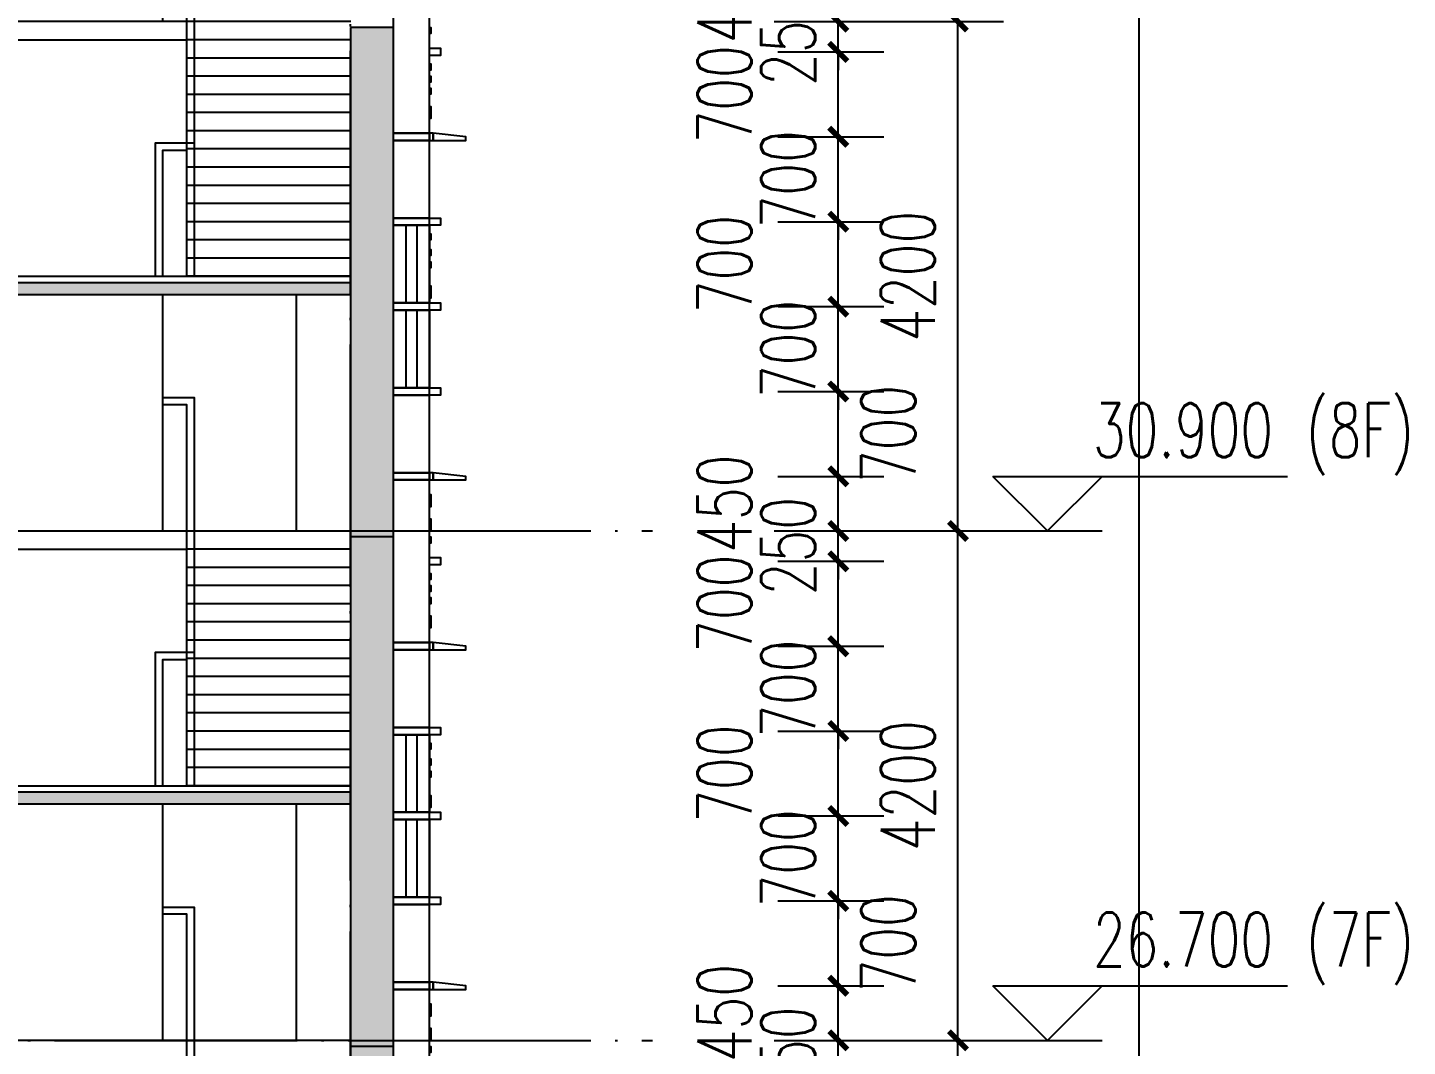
# Model space of a CAD drawing. Header units: millimetres. Extents: x 500457 to 783861, y -293369 to -162148.
# Drawn here: x 627875 to 639248, y -203701 to -195301 of the extents above; entities that cross this region are included whole.
import ezdxf

# ---------------------------------------------------------------- set-up
doc = ezdxf.new("R2010")
doc.units = ezdxf.units.MM
doc.header["$LTSCALE"] = 1000
doc.linetypes.add('DOTE', pattern=[2.42, 2, -0.2, 0.02, -0.2])
for name, color, linetype in [('A-DOOR-FIRE', 4, 'Continuous'), ('A-看线', 115, 'Continuous'), ('DIM_ELEV', 3, 'Continuous'), ('DOTE', 1, 'DOTE'), ('LY_MC_section A_A$0$A31----(18)', 140, 'Continuous'), ('PUB_DIM', 3, 'Continuous'), ('PUB_HATCH', 8, 'Continuous'), ('PUB_TEXT', 7, 'Continuous'), ('STAIR', 2, 'Continuous'), ('WALL', 255, 'Continuous'), ('板洞', 6, 'Continuous')]:
    doc.layers.add(name, color=color, linetype=linetype)
doc.styles.add('_TCH_DIM', font='SIMPLEX', dxfattribs={"bigfont": 'GBCBIG'})
doc.styles.add('_TCH_DIM_T3', font='SIMPLEX', dxfattribs={"width": 0.705882, "bigfont": 'GBCBIG'})
doc.dimstyles.new('_TCH_ARCH&&150', dxfattribs={"dimtxt": 446.25, "dimasz": 150, "dimexe": 375, "dimexo": 450, "dimgap": 189.375, "dimtad": 1, "dimdec": 0, "dimzin": 0, "dimdsep": 46, "dimtxsty": '_TCH_DIM_T3', "dimblk": 'ARCHTICK', "dimcen": 0.09, "dimclrt": 7, "dimazin": 2, "dimtfac": 1, "dimtdec": 0, "dimtix": 1, "dimtmove": 2, "dimatfit": 3, "dimfxl": 1, "dimtolj": 1, "dimtzin": 0, "dimarcsym": 0})

# ---------------------------------------------------------------- blocks, each defined once
blk = doc.blocks.new('A$C5e2bc803')
at = {"layer": 'PUB_HATCH'}
blk.add_hatch(color=256, dxfattribs=at).paths.add_polyline_path([(1, -570), (-2900, -570), (-2900, -670), (1, -670)])
at = {"layer": 'STAIR'}
for points in [[(-1350, 1580), (-1350, 3530)], [(-1350, 2680), (-1610, 2680), (-1610, 1450), (-1610, 1400), (-1610, -520), (-1550, -520), (-1550, 2620), (-1350, 2620)], [(-2900, 1580), (-1550, 1580)], [(-1550, 1580), (0, 1580), (0, 1430), (-1550, 1430)], [(-2900, 1430), (-1550, 1430)], [(-2900, 1280), (-1550, 1280)], [(-2900, 1130), (-1550, 1130)], [(-2900, 980), (-1550, 980)], [(-2900, 830), (-1550, 830)], [(-2900, 680), (-1550, 680)], [(-1290, -520), (-1290, 580), (-1609, 580)], [(-2900, 530), (-1550, 530)], [(-1350, -520), (-1350, 520), (-1549, 520)], [(-2900, 380), (-1550, 380)], [(-2900, 230), (-1550, 230)], [(-2900, 80), (-1550, 80)], [(-2900, -70), (-1550, -70)], [(-2900, -220), (-1550, -220)], [(-2900, -370), (-1550, -370)], [(1, -520), (-2900, -520)], [(-2900, -520), (-1550, -520)]]:
    blk.add_lwpolyline(points, dxfattribs=at)
at = {"layer": 'WALL'}
for p, q in [((1, -570), (-2900, -570)), ((-2900, -670), (-2900, -570)), ((1, -670), (-2900, -670)), ((1, -670), (1, -570))]:
    blk.add_line(p, q, dxfattribs=at)
blk = doc.blocks.new('A$Cdcaa37b3')
at = {"layer": 'A-看线'}
for points in [[(-1103, 38450), (-1103, 36500)], [(-1103, 34250), (-1103, 32300)]]:
    blk.add_lwpolyline(points, dxfattribs=at)
at = {"layer": 'LY_MC_section A_A$0$A31----(18)'}
for p in [(1347, 39120), (1347, 34920), (1347, 30720)]:
    blk.add_blockref('A$C5e2bc803', p, dxfattribs=at)
blk = doc.blocks.new('A$C7aab0e27')
at = {"layer": 'LY_MC_section A_A$0$A31----(18)'}
for points in [[(-30, 0), (-30, -60), (-300, -60), (-300, -30)], [(-30, -60), (-30, 0), (0, 0), (0, -60)]]:
    blk.add_lwpolyline(points, close=True, dxfattribs=at)
blk = doc.blocks.new('A$C37e4a2ef')
at = {"layer": 'LY_MC_section A_A$0$A31----(18)'}
blk.add_lwpolyline([(0, 0), (300, 0), (300, -60), (0, -60)], close=True, dxfattribs=at)
at = {"layer": 'A-DOOR-FIRE'}
blk.add_blockref('A$C7aab0e27', (0, 0), dxfattribs=at)
blk = doc.blocks.new('A$C42b86bd6')
at = {"layer": 'LY_MC_section A_A$0$A31----(18)'}
for points in [[(90, 0), (0, 0), (0, -60), (90, -60)], [(90, 0), (390, 0), (390, -60), (90, -60)]]:
    blk.add_lwpolyline(points, close=True, dxfattribs=at)
blk = doc.blocks.new('A$C827e71c0')
at = {"layer": 'LY_MC_section A_A$0$A31----(18)'}
blk.add_lwpolyline([(0, 0), (-90, 0), (-90, -60), (0, -60)], close=True, dxfattribs=at)
blk = doc.blocks.new('$EWDLib$00001159')
for p, q in [((0, 0), (0, 1500)), ((84, 0), (84, 1500)), ((156, 0), (156, 1500)), ((240, 0), (240, 1500))]:
    blk.add_line(p, q)
blk = doc.blocks.new('A$C8b4dfb44')
at = {"layer": 'LY_MC_section A_A$0$A31----(18)'}
for points in [[(-300, -12880), (0, -12880), (0, -14220), (-300, -14220)], [(-300, -13350), (-310, -13350), (-310, -13400), (-300, -13400)], [(-300, -13650), (-310, -13650), (-310, -13700), (-300, -13700)], [(-300, -13750), (-310, -13750), (-310, -13800), (-300, -13800)], [(-300, -13850), (-310, -13850), (-310, -13900), (-300, -13900)], [(-300, -14000), (-310, -14000), (-310, -14100), (-300, -14100)], [(-300, -14280), (0, -14280), (0, -14920), (-300, -14920)], [(-300, -14980), (0, -14980), (0, -15620), (-300, -15620)], [(-300, -15050), (-310, -15050), (-310, -15100), (-300, -15100)], [(-300, -15180), (-310, -15180), (-310, -15230), (-300, -15230)], [(-300, -15280), (-310, -15280), (-310, -15330), (-300, -15330)], [(-300, -15480), (-310, -15480), (-310, -15580), (-300, -15580)], [(-300, -15680), (0, -15680), (0, -16320), (-300, -16320)], [(-300, -16380), (0, -16380), (0, -17020), (-300, -17020)], [(-300, -17080), (0, -17080), (0, -18420), (-300, -18420)], [(-300, -17200), (-310, -17200), (-310, -17300), (-300, -17300)], [(-300, -17400), (-310, -17400), (-310, -17500), (-300, -17500)], [(-300, -17550), (-310, -17550), (-310, -17600), (-300, -17600)], [(-300, -17850), (-310, -17850), (-310, -17900), (-300, -17900)], [(-300, -17950), (-310, -17950), (-310, -18000), (-300, -18000)], [(-300, -18050), (-310, -18050), (-310, -18100), (-300, -18100)], [(-300, -18200), (-310, -18200), (-310, -18300), (-300, -18300)], [(-300, -18480), (0, -18480), (0, -19120), (-300, -19120)], [(-300, -19180), (0, -19180), (0, -19820), (-300, -19820)], [(-300, -19250), (-310, -19250), (-310, -19300), (-300, -19300)], [(-300, -19380), (-310, -19380), (-310, -19430), (-300, -19430)], [(-300, -19480), (-310, -19480), (-310, -19530), (-300, -19530)], [(-300, -19680), (-310, -19680), (-310, -19780), (-300, -19780)], [(-300, -19880), (0, -19880), (0, -20520), (-300, -20520)], [(-300, -20580), (0, -20580), (0, -21220), (-300, -21220)], [(-300, -21280), (0, -21280), (0, -22620), (-300, -22620)], [(-300, -21400), (-310, -21400), (-310, -21500), (-300, -21500)], [(-300, -21600), (-310, -21600), (-310, -21700), (-300, -21700)], [(-300, -21750), (-310, -21750), (-310, -21800), (-300, -21800)]]:
    blk.add_lwpolyline(points, close=True, dxfattribs=at)
at = {"layer": 'A-DOOR-FIRE'}
for name, p in [('A$C37e4a2ef', (-300, -14220)), ('A$C42b86bd6', (-390, -14920)), ('A$C37e4a2ef', (-300, -17020)), ('A$C37e4a2ef', (-300, -17020)), ('A$C37e4a2ef', (-300, -18420)), ('A$C42b86bd6', (-390, -19120)), ('A$C37e4a2ef', (-300, -21220)), ('A$C37e4a2ef', (-300, -21220))]:
    blk.add_blockref(name, p, dxfattribs=at)
at = {"layer": 'LY_MC_section A_A$0$A31----(18)'}
for name, p in [('A$C827e71c0', (-300, -13520)), ('A$C42b86bd6', (-390, -15620)), ('A$C42b86bd6', (-390, -16320)), ('A$C827e71c0', (-300, -17720)), ('A$C42b86bd6', (-390, -19820)), ('A$C42b86bd6', (-390, -20520))]:
    blk.add_blockref(name, p, dxfattribs=at)
at = {"layer": 'LY_MC_section A_A$0$A31----(18)', "xscale": 1.250000040576333, "yscale": 0.4266666391131008, "rotation": 179.9999999999997}
for p in [(0, -14980), (0, -15680), (0, -19180), (0, -19880)]:
    blk.add_blockref('$EWDLib$00001159', p, dxfattribs=at)
blk = doc.blocks.new('A$C50e83559')
at = {"layer": 'PUB_HATCH'}
blk.add_hatch(color=256, dxfattribs=at).paths.add_polyline_path([(89400, 0), (89400, -4200), (89750, -4200), (89750, 0)])
at = {"layer": 'WALL'}
for p, q in [((89400, 0), (89400, -4200)), ((89750, 0), (89400, 0)), ((89750, 0), (89750, -4200)), ((89750, -4200), (89400, -4200))]:
    blk.add_line(p, q, dxfattribs=at)
blk = doc.blocks.new('_ArchTick')
at = {"color": 0, "linetype": 'ByBlock', "const_width": 0.3}
blk.add_lwpolyline([(-0.5, -0.5), (0.5, 0.5)], dxfattribs=at)
blk = doc.blocks.new('*D284')
at = {"layer": 'Defpoints', "color": 0, "transparency": 16777216}
for p in [(633609, -203651), (634557, -203651), (633609, -203901)]:
    blk.add_point(p, dxfattribs=at)
at = {"layer": 'PUB_DIM', "color": 0, "lineweight": -2, "transparency": 16777216}
for p, q in [((634557, -203651), (634557, -203501)), ((634059, -203651), (634932, -203651)), ((634557, -203901), (634557, -203651)), ((634059, -203901), (634932, -203901)), ((634557, -203901), (634557, -204051))]:
    blk.add_line(p, q, dxfattribs=at)
at = {"layer": 'PUB_DIM', "color": 0, "lineweight": -2, "transparency": 16777216, "xscale": 150, "yscale": 150, "zscale": 150}
for p, rotation in [((634557, -203651), 270), ((634557, -203901), 90)]:
    blk.add_blockref('_ArchTick', p, dxfattribs=dict(at, rotation=rotation))
at = {"layer": 'PUB_DIM', "color": 7, "transparency": 16777216, "insert": (634144, -203776), "char_height": 446.2, "attachment_point": 5, "rotation": 90, "style": '_TCH_DIM_T3'}
blk.add_mtext('\\A1;250', dxfattribs=at)
blk = doc.blocks.new('*D285')
at = {"layer": 'Defpoints', "color": 0, "transparency": 16777216}
for p in [(633609, -203201), (634557, -203201), (633609, -203651)]:
    blk.add_point(p, dxfattribs=at)
at = {"layer": 'PUB_DIM', "color": 0, "lineweight": -2, "transparency": 16777216}
for p, q in [((634059, -203201), (634932, -203201)), ((634557, -203651), (634557, -203201)), ((634059, -203651), (634932, -203651))]:
    blk.add_line(p, q, dxfattribs=at)
at = {"layer": 'PUB_DIM', "color": 0, "lineweight": -2, "transparency": 16777216, "xscale": 150, "yscale": 150, "zscale": 150}
for p, rotation in [((634557, -203201), 90), ((634557, -203651), 270)]:
    blk.add_blockref('_ArchTick', p, dxfattribs=dict(at, rotation=rotation))
at = {"layer": 'PUB_DIM', "color": 7, "transparency": 16777216, "insert": (633619, -203426), "char_height": 446.2, "attachment_point": 5, "rotation": 90, "style": '_TCH_DIM_T3'}
blk.add_mtext('\\A1;450', dxfattribs=at)
blk = doc.blocks.new('*D286')
at = {"layer": 'Defpoints', "color": 0, "transparency": 16777216}
for p in [(633609, -202501), (634557, -202501), (633609, -203201)]:
    blk.add_point(p, dxfattribs=at)
at = {"layer": 'PUB_DIM', "color": 0, "lineweight": -2, "transparency": 16777216}
for p, q in [((634059, -202501), (634932, -202501)), ((634557, -203201), (634557, -202501)), ((634059, -203201), (634932, -203201))]:
    blk.add_line(p, q, dxfattribs=at)
at = {"layer": 'PUB_DIM', "color": 0, "lineweight": -2, "transparency": 16777216, "xscale": 150, "yscale": 150, "zscale": 150}
for p, rotation in [((634557, -202501), 90), ((634557, -203201), 270)]:
    blk.add_blockref('_ArchTick', p, dxfattribs=dict(at, rotation=rotation))
at = {"layer": 'PUB_DIM', "color": 7, "transparency": 16777216, "insert": (634969, -202851), "char_height": 446.2, "attachment_point": 5, "rotation": 90, "style": '_TCH_DIM_T3'}
blk.add_mtext('\\A1;700', dxfattribs=at)
blk = doc.blocks.new('*D287')
at = {"layer": 'Defpoints', "color": 0, "transparency": 16777216}
for p in [(633609, -201801), (634557, -201801), (633609, -202501)]:
    blk.add_point(p, dxfattribs=at)
at = {"layer": 'PUB_DIM', "color": 0, "lineweight": -2, "transparency": 16777216}
for p, q in [((634557, -201801), (634557, -201651)), ((634059, -201801), (634932, -201801)), ((634557, -202501), (634557, -201801)), ((634059, -202501), (634932, -202501)), ((634557, -202501), (634557, -202651))]:
    blk.add_line(p, q, dxfattribs=at)
at = {"layer": 'PUB_DIM', "color": 0, "lineweight": -2, "transparency": 16777216, "xscale": 150, "yscale": 150, "zscale": 150}
for p, rotation in [((634557, -201801), 270), ((634557, -202501), 90)]:
    blk.add_blockref('_ArchTick', p, dxfattribs=dict(at, rotation=rotation))
at = {"layer": 'PUB_DIM', "color": 7, "transparency": 16777216, "insert": (634144, -202151), "char_height": 446.2, "attachment_point": 5, "rotation": 90, "style": '_TCH_DIM_T3'}
blk.add_mtext('\\A1;700', dxfattribs=at)
blk = doc.blocks.new('*D288')
at = {"layer": 'Defpoints', "color": 0, "transparency": 16777216}
for p in [(633609, -201101), (634557, -201101), (633609, -201801)]:
    blk.add_point(p, dxfattribs=at)
at = {"layer": 'PUB_DIM', "color": 0, "lineweight": -2, "transparency": 16777216}
for p, q in [((634059, -201101), (634932, -201101)), ((634557, -201801), (634557, -201101)), ((634059, -201801), (634932, -201801))]:
    blk.add_line(p, q, dxfattribs=at)
at = {"layer": 'PUB_DIM', "color": 0, "lineweight": -2, "transparency": 16777216, "xscale": 150, "yscale": 150, "zscale": 150}
for p, rotation in [((634557, -201101), 90), ((634557, -201801), 270)]:
    blk.add_blockref('_ArchTick', p, dxfattribs=dict(at, rotation=rotation))
at = {"layer": 'PUB_DIM', "color": 7, "transparency": 16777216, "insert": (633619, -201451), "char_height": 446.2, "attachment_point": 5, "rotation": 90, "style": '_TCH_DIM_T3'}
blk.add_mtext('\\A1;700', dxfattribs=at)
blk = doc.blocks.new('*D289')
at = {"layer": 'Defpoints', "color": 0, "transparency": 16777216}
for p in [(633609, -200401), (634557, -200401), (633609, -201101)]:
    blk.add_point(p, dxfattribs=at)
at = {"layer": 'PUB_DIM', "color": 0, "lineweight": -2, "transparency": 16777216}
for p, q in [((634557, -200401), (634557, -200251)), ((634059, -200401), (634932, -200401)), ((634557, -201101), (634557, -200401)), ((634059, -201101), (634932, -201101)), ((634557, -201101), (634557, -201251))]:
    blk.add_line(p, q, dxfattribs=at)
at = {"layer": 'PUB_DIM', "color": 0, "lineweight": -2, "transparency": 16777216, "xscale": 150, "yscale": 150, "zscale": 150}
for p, rotation in [((634557, -200401), 270), ((634557, -201101), 90)]:
    blk.add_blockref('_ArchTick', p, dxfattribs=dict(at, rotation=rotation))
at = {"layer": 'PUB_DIM', "color": 7, "transparency": 16777216, "insert": (634144, -200751), "char_height": 446.2, "attachment_point": 5, "rotation": 90, "style": '_TCH_DIM_T3'}
blk.add_mtext('\\A1;700', dxfattribs=at)
blk = doc.blocks.new('*D290')
at = {"layer": 'Defpoints', "color": 0, "transparency": 16777216}
for p in [(633609, -199701), (634557, -199701), (633609, -200401)]:
    blk.add_point(p, dxfattribs=at)
at = {"layer": 'PUB_DIM', "color": 0, "lineweight": -2, "transparency": 16777216}
for p, q in [((634059, -199701), (634932, -199701)), ((634557, -200401), (634557, -199701)), ((634059, -200401), (634932, -200401))]:
    blk.add_line(p, q, dxfattribs=at)
at = {"layer": 'PUB_DIM', "color": 0, "lineweight": -2, "transparency": 16777216, "xscale": 150, "yscale": 150, "zscale": 150}
for p, rotation in [((634557, -199701), 90), ((634557, -200401), 270)]:
    blk.add_blockref('_ArchTick', p, dxfattribs=dict(at, rotation=rotation))
at = {"layer": 'PUB_DIM', "color": 7, "transparency": 16777216, "insert": (633619, -200051), "char_height": 446.2, "attachment_point": 5, "rotation": 90, "style": '_TCH_DIM_T3'}
blk.add_mtext('\\A1;700', dxfattribs=at)
blk = doc.blocks.new('*D291')
at = {"layer": 'Defpoints', "color": 0, "transparency": 16777216}
for p in [(633609, -199451), (634557, -199451), (633609, -199701)]:
    blk.add_point(p, dxfattribs=at)
at = {"layer": 'PUB_DIM', "color": 0, "lineweight": -2, "transparency": 16777216}
for p, q in [((634557, -199451), (634557, -199301)), ((634059, -199451), (634932, -199451)), ((634557, -199701), (634557, -199451)), ((634059, -199701), (634932, -199701)), ((634557, -199701), (634557, -199851))]:
    blk.add_line(p, q, dxfattribs=at)
at = {"layer": 'PUB_DIM', "color": 0, "lineweight": -2, "transparency": 16777216, "xscale": 150, "yscale": 150, "zscale": 150}
for p, rotation in [((634557, -199451), 270), ((634557, -199701), 90)]:
    blk.add_blockref('_ArchTick', p, dxfattribs=dict(at, rotation=rotation))
at = {"layer": 'PUB_DIM', "color": 7, "transparency": 16777216, "insert": (634144, -199576), "char_height": 446.2, "attachment_point": 5, "rotation": 90, "style": '_TCH_DIM_T3'}
blk.add_mtext('\\A1;250', dxfattribs=at)
blk = doc.blocks.new('*D292')
at = {"layer": 'Defpoints', "color": 0, "transparency": 16777216}
for p in [(633609, -199001), (634557, -199001), (633609, -199451)]:
    blk.add_point(p, dxfattribs=at)
at = {"layer": 'PUB_DIM', "color": 0, "lineweight": -2, "transparency": 16777216}
for p, q in [((634059, -199001), (634932, -199001)), ((634557, -199451), (634557, -199001)), ((634059, -199451), (634932, -199451))]:
    blk.add_line(p, q, dxfattribs=at)
at = {"layer": 'PUB_DIM', "color": 0, "lineweight": -2, "transparency": 16777216, "xscale": 150, "yscale": 150, "zscale": 150}
for p, rotation in [((634557, -199001), 90), ((634557, -199451), 270)]:
    blk.add_blockref('_ArchTick', p, dxfattribs=dict(at, rotation=rotation))
at = {"layer": 'PUB_DIM', "color": 7, "transparency": 16777216, "insert": (633619, -199226), "char_height": 446.2, "attachment_point": 5, "rotation": 90, "style": '_TCH_DIM_T3'}
blk.add_mtext('\\A1;450', dxfattribs=at)
blk = doc.blocks.new('*D293')
at = {"layer": 'Defpoints', "color": 0, "transparency": 16777216}
for p in [(633609, -198301), (634557, -198301), (633609, -199001)]:
    blk.add_point(p, dxfattribs=at)
at = {"layer": 'PUB_DIM', "color": 0, "lineweight": -2, "transparency": 16777216}
for p, q in [((634059, -198301), (634932, -198301)), ((634557, -199001), (634557, -198301)), ((634059, -199001), (634932, -199001))]:
    blk.add_line(p, q, dxfattribs=at)
at = {"layer": 'PUB_DIM', "color": 0, "lineweight": -2, "transparency": 16777216, "xscale": 150, "yscale": 150, "zscale": 150}
for p, rotation in [((634557, -198301), 90), ((634557, -199001), 270)]:
    blk.add_blockref('_ArchTick', p, dxfattribs=dict(at, rotation=rotation))
at = {"layer": 'PUB_DIM', "color": 7, "transparency": 16777216, "insert": (634969, -198651), "char_height": 446.2, "attachment_point": 5, "rotation": 90, "style": '_TCH_DIM_T3'}
blk.add_mtext('\\A1;700', dxfattribs=at)
blk = doc.blocks.new('*D294')
at = {"layer": 'Defpoints', "color": 0, "transparency": 16777216}
for p in [(633609, -197601), (634557, -197601), (633609, -198301)]:
    blk.add_point(p, dxfattribs=at)
at = {"layer": 'PUB_DIM', "color": 0, "lineweight": -2, "transparency": 16777216}
for p, q in [((634557, -197601), (634557, -197451)), ((634059, -197601), (634932, -197601)), ((634557, -198301), (634557, -197601)), ((634059, -198301), (634932, -198301)), ((634557, -198301), (634557, -198451))]:
    blk.add_line(p, q, dxfattribs=at)
at = {"layer": 'PUB_DIM', "color": 0, "lineweight": -2, "transparency": 16777216, "xscale": 150, "yscale": 150, "zscale": 150}
for p, rotation in [((634557, -197601), 270), ((634557, -198301), 90)]:
    blk.add_blockref('_ArchTick', p, dxfattribs=dict(at, rotation=rotation))
at = {"layer": 'PUB_DIM', "color": 7, "transparency": 16777216, "insert": (634144, -197951), "char_height": 446.2, "attachment_point": 5, "rotation": 90, "style": '_TCH_DIM_T3'}
blk.add_mtext('\\A1;700', dxfattribs=at)
blk = doc.blocks.new('*D295')
at = {"layer": 'Defpoints', "color": 0, "transparency": 16777216}
for p in [(633609, -196901), (634557, -196901), (633609, -197601)]:
    blk.add_point(p, dxfattribs=at)
at = {"layer": 'PUB_DIM', "color": 0, "lineweight": -2, "transparency": 16777216}
for p, q in [((634059, -196901), (634932, -196901)), ((634557, -197601), (634557, -196901)), ((634059, -197601), (634932, -197601))]:
    blk.add_line(p, q, dxfattribs=at)
at = {"layer": 'PUB_DIM', "color": 0, "lineweight": -2, "transparency": 16777216, "xscale": 150, "yscale": 150, "zscale": 150}
for p, rotation in [((634557, -196901), 90), ((634557, -197601), 270)]:
    blk.add_blockref('_ArchTick', p, dxfattribs=dict(at, rotation=rotation))
at = {"layer": 'PUB_DIM', "color": 7, "transparency": 16777216, "insert": (633619, -197251), "char_height": 446.2, "attachment_point": 5, "rotation": 90, "style": '_TCH_DIM_T3'}
blk.add_mtext('\\A1;700', dxfattribs=at)
blk = doc.blocks.new('*D296')
at = {"layer": 'Defpoints', "color": 0, "transparency": 16777216}
for p in [(633609, -196201), (634557, -196201), (633609, -196901)]:
    blk.add_point(p, dxfattribs=at)
at = {"layer": 'PUB_DIM', "color": 0, "lineweight": -2, "transparency": 16777216}
for p, q in [((634557, -196201), (634557, -196051)), ((634059, -196201), (634932, -196201)), ((634557, -196901), (634557, -196201)), ((634059, -196901), (634932, -196901)), ((634557, -196901), (634557, -197051))]:
    blk.add_line(p, q, dxfattribs=at)
at = {"layer": 'PUB_DIM', "color": 0, "lineweight": -2, "transparency": 16777216, "xscale": 150, "yscale": 150, "zscale": 150}
for p, rotation in [((634557, -196201), 270), ((634557, -196901), 90)]:
    blk.add_blockref('_ArchTick', p, dxfattribs=dict(at, rotation=rotation))
at = {"layer": 'PUB_DIM', "color": 7, "transparency": 16777216, "insert": (634144, -196551), "char_height": 446.2, "attachment_point": 5, "rotation": 90, "style": '_TCH_DIM_T3'}
blk.add_mtext('\\A1;700', dxfattribs=at)
blk = doc.blocks.new('*D297')
at = {"layer": 'Defpoints', "color": 0, "transparency": 16777216}
for p in [(633609, -195501), (634557, -195501), (633609, -196201)]:
    blk.add_point(p, dxfattribs=at)
at = {"layer": 'PUB_DIM', "color": 0, "lineweight": -2, "transparency": 16777216}
for p, q in [((634059, -195501), (634932, -195501)), ((634557, -196201), (634557, -195501)), ((634059, -196201), (634932, -196201))]:
    blk.add_line(p, q, dxfattribs=at)
at = {"layer": 'PUB_DIM', "color": 0, "lineweight": -2, "transparency": 16777216, "xscale": 150, "yscale": 150, "zscale": 150}
for p, rotation in [((634557, -195501), 90), ((634557, -196201), 270)]:
    blk.add_blockref('_ArchTick', p, dxfattribs=dict(at, rotation=rotation))
at = {"layer": 'PUB_DIM', "color": 7, "transparency": 16777216, "insert": (633619, -195851), "char_height": 446.2, "attachment_point": 5, "rotation": 90, "style": '_TCH_DIM_T3'}
blk.add_mtext('\\A1;700', dxfattribs=at)
blk = doc.blocks.new('*D298')
at = {"layer": 'Defpoints', "color": 0, "transparency": 16777216}
for p in [(633609, -195251), (634557, -195251), (633609, -195501)]:
    blk.add_point(p, dxfattribs=at)
at = {"layer": 'PUB_DIM', "color": 0, "lineweight": -2, "transparency": 16777216}
for p, q in [((634557, -195251), (634557, -195101)), ((634059, -195251), (634932, -195251)), ((634557, -195501), (634557, -195251)), ((634059, -195501), (634932, -195501)), ((634557, -195501), (634557, -195651))]:
    blk.add_line(p, q, dxfattribs=at)
at = {"layer": 'PUB_DIM', "color": 0, "lineweight": -2, "transparency": 16777216, "xscale": 150, "yscale": 150, "zscale": 150}
for p, rotation in [((634557, -195251), 270), ((634557, -195501), 90)]:
    blk.add_blockref('_ArchTick', p, dxfattribs=dict(at, rotation=rotation))
at = {"layer": 'PUB_DIM', "color": 7, "transparency": 16777216, "insert": (634144, -195376), "char_height": 446.2, "attachment_point": 5, "rotation": 90, "style": '_TCH_DIM_T3'}
blk.add_mtext('\\A1;250', dxfattribs=at)
blk = doc.blocks.new('*D299')
at = {"layer": 'Defpoints', "color": 0, "transparency": 16777216}
for p in [(633609, -194801), (634557, -194801), (633609, -195251)]:
    blk.add_point(p, dxfattribs=at)
at = {"layer": 'PUB_DIM', "color": 0, "lineweight": -2, "transparency": 16777216}
for p, q in [((634059, -194801), (634932, -194801)), ((634557, -195251), (634557, -194801)), ((634059, -195251), (634932, -195251))]:
    blk.add_line(p, q, dxfattribs=at)
at = {"layer": 'PUB_DIM', "color": 0, "lineweight": -2, "transparency": 16777216, "xscale": 150, "yscale": 150, "zscale": 150}
for p, rotation in [((634557, -194801), 90), ((634557, -195251), 270)]:
    blk.add_blockref('_ArchTick', p, dxfattribs=dict(at, rotation=rotation))
at = {"layer": 'PUB_DIM', "color": 7, "transparency": 16777216, "insert": (633619, -195026), "char_height": 446.2, "attachment_point": 5, "rotation": 90, "style": '_TCH_DIM_T3'}
blk.add_mtext('\\A1;450', dxfattribs=at)
blk = doc.blocks.new('*D320')
at = {"layer": 'Defpoints', "color": 0, "transparency": 16777216}
for p in [(632742, -182051), (637037, -182051), (632742, -235951)]:
    blk.add_point(p, dxfattribs=at)
at = {"layer": 'PUB_DIM', "color": 0, "lineweight": -2, "transparency": 16777216}
for p, q in [((633192, -182051), (637412, -182051)), ((637037, -235951), (637037, -182051)), ((633192, -235951), (637412, -235951))]:
    blk.add_line(p, q, dxfattribs=at)
at = {"layer": 'PUB_DIM', "color": 0, "lineweight": -2, "transparency": 16777216, "xscale": 150, "yscale": 150, "zscale": 150}
for p, rotation in [((637037, -182051), 90), ((637037, -235951), 270)]:
    blk.add_blockref('_ArchTick', p, dxfattribs=dict(at, rotation=rotation))
at = {"layer": 'PUB_DIM', "color": 7, "transparency": 16777216, "insert": (636625, -209001), "char_height": 446.2, "attachment_point": 5, "rotation": 90, "style": '_TCH_DIM_T3'}
blk.add_mtext('\\A1;53900', dxfattribs=at)
blk = doc.blocks.new('*D328')
at = {"layer": 'Defpoints', "color": 0, "transparency": 16777216}
for p in [(633579, -203651), (635543, -203651), (633579, -207851)]:
    blk.add_point(p, dxfattribs=at)
at = {"layer": 'PUB_DIM', "color": 0, "lineweight": -2, "transparency": 16777216}
for p, q in [((634029, -203651), (635918, -203651)), ((635543, -207851), (635543, -203651)), ((634029, -207851), (635918, -207851))]:
    blk.add_line(p, q, dxfattribs=at)
at = {"layer": 'PUB_DIM', "color": 0, "lineweight": -2, "transparency": 16777216, "xscale": 150, "yscale": 150, "zscale": 150}
for p, rotation in [((635543, -203651), 90), ((635543, -207851), 270)]:
    blk.add_blockref('_ArchTick', p, dxfattribs=dict(at, rotation=rotation))
at = {"layer": 'PUB_DIM', "color": 7, "transparency": 16777216, "insert": (635130, -205751), "char_height": 446.2, "attachment_point": 5, "rotation": 90, "style": '_TCH_DIM_T3'}
blk.add_mtext('\\A1;4200', dxfattribs=at)
blk = doc.blocks.new('*D329')
at = {"layer": 'Defpoints', "color": 0, "transparency": 16777216}
for p in [(633579, -199451), (635543, -199451), (633579, -203651)]:
    blk.add_point(p, dxfattribs=at)
at = {"layer": 'PUB_DIM', "color": 0, "lineweight": -2, "transparency": 16777216}
for p, q in [((634029, -199451), (635918, -199451)), ((635543, -203651), (635543, -199451)), ((634029, -203651), (635918, -203651))]:
    blk.add_line(p, q, dxfattribs=at)
at = {"layer": 'PUB_DIM', "color": 0, "lineweight": -2, "transparency": 16777216, "xscale": 150, "yscale": 150, "zscale": 150}
for p, rotation in [((635543, -199451), 90), ((635543, -203651), 270)]:
    blk.add_blockref('_ArchTick', p, dxfattribs=dict(at, rotation=rotation))
at = {"layer": 'PUB_DIM', "color": 7, "transparency": 16777216, "insert": (635130, -201551), "char_height": 446.2, "attachment_point": 5, "rotation": 90, "style": '_TCH_DIM_T3'}
blk.add_mtext('\\A1;4200', dxfattribs=at)
blk = doc.blocks.new('*D330')
at = {"layer": 'Defpoints', "color": 0, "transparency": 16777216}
for p in [(633579, -195251), (635543, -195251), (633579, -199451)]:
    blk.add_point(p, dxfattribs=at)
at = {"layer": 'PUB_DIM', "color": 0, "lineweight": -2, "transparency": 16777216}
for p, q in [((634029, -195251), (635918, -195251)), ((635543, -199451), (635543, -195251)), ((634029, -199451), (635918, -199451))]:
    blk.add_line(p, q, dxfattribs=at)
at = {"layer": 'PUB_DIM', "color": 0, "lineweight": -2, "transparency": 16777216, "xscale": 150, "yscale": 150, "zscale": 150}
for p, rotation in [((635543, -195251), 90), ((635543, -199451), 270)]:
    blk.add_blockref('_ArchTick', p, dxfattribs=dict(at, rotation=rotation))
at = {"layer": 'PUB_DIM', "color": 7, "transparency": 16777216, "insert": (635130, -197351), "char_height": 446.2, "attachment_point": 5, "rotation": 90, "style": '_TCH_DIM_T3'}
blk.add_mtext('\\A1;4200', dxfattribs=at)
blk = doc.blocks.new('*D331')
at = {"layer": 'Defpoints', "color": 0, "transparency": 16777216}
for p in [(633579, -191051), (635543, -191051), (633579, -195251)]:
    blk.add_point(p, dxfattribs=at)
at = {"layer": 'PUB_DIM', "color": 0, "lineweight": -2, "transparency": 16777216}
for p, q in [((634029, -191051), (635918, -191051)), ((635543, -195251), (635543, -191051)), ((634029, -195251), (635918, -195251))]:
    blk.add_line(p, q, dxfattribs=at)
at = {"layer": 'PUB_DIM', "color": 0, "lineweight": -2, "transparency": 16777216, "xscale": 150, "yscale": 150, "zscale": 150}
for p, rotation in [((635543, -191051), 90), ((635543, -195251), 270)]:
    blk.add_blockref('_ArchTick', p, dxfattribs=dict(at, rotation=rotation))
at = {"layer": 'PUB_DIM', "color": 7, "transparency": 16777216, "insert": (635130, -193151), "char_height": 446.2, "attachment_point": 5, "rotation": 90, "style": '_TCH_DIM_T3'}
blk.add_mtext('\\A1;4200', dxfattribs=at)

msp = doc.modelspace()

# ---------------------------------------------------------------- linework, layer by layer
at = {"layer": 'DIM_ELEV'}
for p, q in [((636281.1, -199450.7), (635831.1, -199000.7)), ((635831.1, -199000.7), (638261.1, -199000.7)), ((636281.1, -199450.7), (636731.1, -199000.7)), ((635231.1, -199450.7), (636731.1, -199450.7)), ((636281.1, -203650.7), (635831.1, -203200.7)), ((635831.1, -203200.7), (638261.1, -203200.7)), ((636281.1, -203650.7), (636731.1, -203200.7)), ((635231.1, -203650.7), (636731.1, -203650.7))]:
    msp.add_line(p, q, dxfattribs=at)
at = {"layer": 'DOTE'}
for p, q in [((630537.4, -238632.6), (630537.4, -180499.6)), ((536137.4, -199450.7), (633025.1, -199450.7)), ((536137.4, -203650.7), (633025.1, -203650.7))]:
    msp.add_line(p, q, dxfattribs=at)

# ---------------------------------------------------------------- block references
at = {"layer": '板洞', "xscale": -1}
for name, p in [('A$C8b4dfb44', (630887.4, -181950.7)), ('A$Cdcaa37b3', (628984.9, -235951.5))]:
    msp.add_blockref(name, p, dxfattribs=at)
at = {"layer": '板洞'}
for p in [(541137.4, -195300.7), (541137.4, -199500.7), (541137.4, -203700.7)]:
    msp.add_blockref('A$C50e83559', p, dxfattribs=at)

# ---------------------------------------------------------------- texts
at = {"layer": 'PUB_TEXT', "style": '_TCH_DIM', "width": 0.705882}
for s, p in [('(8F)', (638411.1, -198843.2)), ('30.900', (636656.1, -198843.2)), ('(7F)', (638411.1, -203043.2)), ('26.700', (636656.1, -203043.2))]:
    msp.add_text(s, height=446.25, dxfattribs=at).set_placement(p)

# ---------------------------------------------------------------- dimensions: what is measured, and where the dimension line sits
at = {"layer": 'PUB_DIM'}
for p1, p2, distance, picture, middle in [((632742.1, -235950.7), (632742.1, -182050.7), -4295.1, '*D320', (636624.7, -209000.7)), ((633579.4, -195250.7), (633579.4, -191050.7), -1963.5, '*D331', (635130.4, -193150.7)), ((633609.1, -195500.7), (633609.1, -195250.7), -947.8, '*D298', (634144.4, -195375.7)), ((633579.4, -199450.7), (633579.4, -195250.7), -1963.5, '*D330', (635130.4, -197350.7)), ((633609.1, -196900.7), (633609.1, -196200.7), -947.8, '*D296', (634144.4, -196550.7)), ((633609.1, -198300.7), (633609.1, -197600.7), -947.8, '*D294', (634144.4, -197950.7)), ((633609.1, -199700.7), (633609.1, -199450.7), -947.8, '*D291', (634144.4, -199575.7)), ((633579.4, -203650.7), (633579.4, -199450.7), -1963.5, '*D329', (635130.4, -201550.7)), ((633609.1, -201100.7), (633609.1, -200400.7), -947.8, '*D289', (634144.4, -200750.7)), ((633609.1, -202500.7), (633609.1, -201800.7), -947.8, '*D287', (634144.4, -202150.7)), ((633609.1, -203900.7), (633609.1, -203650.7), -947.8, '*D284', (634144.4, -203775.7)), ((633579.4, -207850.7), (633579.4, -203650.7), -1963.5, '*D328', (635130.4, -205750.7))]:
    dim = msp.add_aligned_dim(p1=p1, p2=p2, distance=distance, dimstyle='_TCH_ARCH&&150', dxfattribs=at)
    dim.commit()
    dim.dimension.update_dxf_attribs({"geometry": picture, "text_midpoint": middle})
for base, p1, p2, picture, middle in [((634556.9, -194800.7), (633609.1, -195250.7), (633609.1, -194800.7), '*D299', (633619.4, -195025.7)), ((634556.9, -195500.7), (633609.1, -196200.7), (633609.1, -195500.7), '*D297', (633619.4, -195850.7)), ((634556.9, -196900.7), (633609.1, -197600.7), (633609.1, -196900.7), '*D295', (633619.4, -197250.7)), ((634556.9, -198300.7), (633609.1, -199000.7), (633609.1, -198300.7), '*D293', (634969.4, -198650.7)), ((634556.9, -199000.7), (633609.1, -199450.7), (633609.1, -199000.7), '*D292', (633619.4, -199225.7)), ((634556.9, -199700.7), (633609.1, -200400.7), (633609.1, -199700.7), '*D290', (633619.4, -200050.7)), ((634556.9, -201100.7), (633609.1, -201800.7), (633609.1, -201100.7), '*D288', (633619.4, -201450.7)), ((634556.9, -202500.7), (633609.1, -203200.7), (633609.1, -202500.7), '*D286', (634969.4, -202850.7)), ((634556.9, -203200.7), (633609.1, -203650.7), (633609.1, -203200.7), '*D285', (633619.4, -203425.7))]:
    dim = msp.add_linear_dim(base=base, p1=p1, p2=p2, angle=90, dimstyle='_TCH_ARCH&&150', dxfattribs=at)
    dim.commit()
    dim.dimension.update_dxf_attribs({"geometry": picture, "text_midpoint": middle, "dimtype": 129})

doc.saveas('drawing.dxf')
